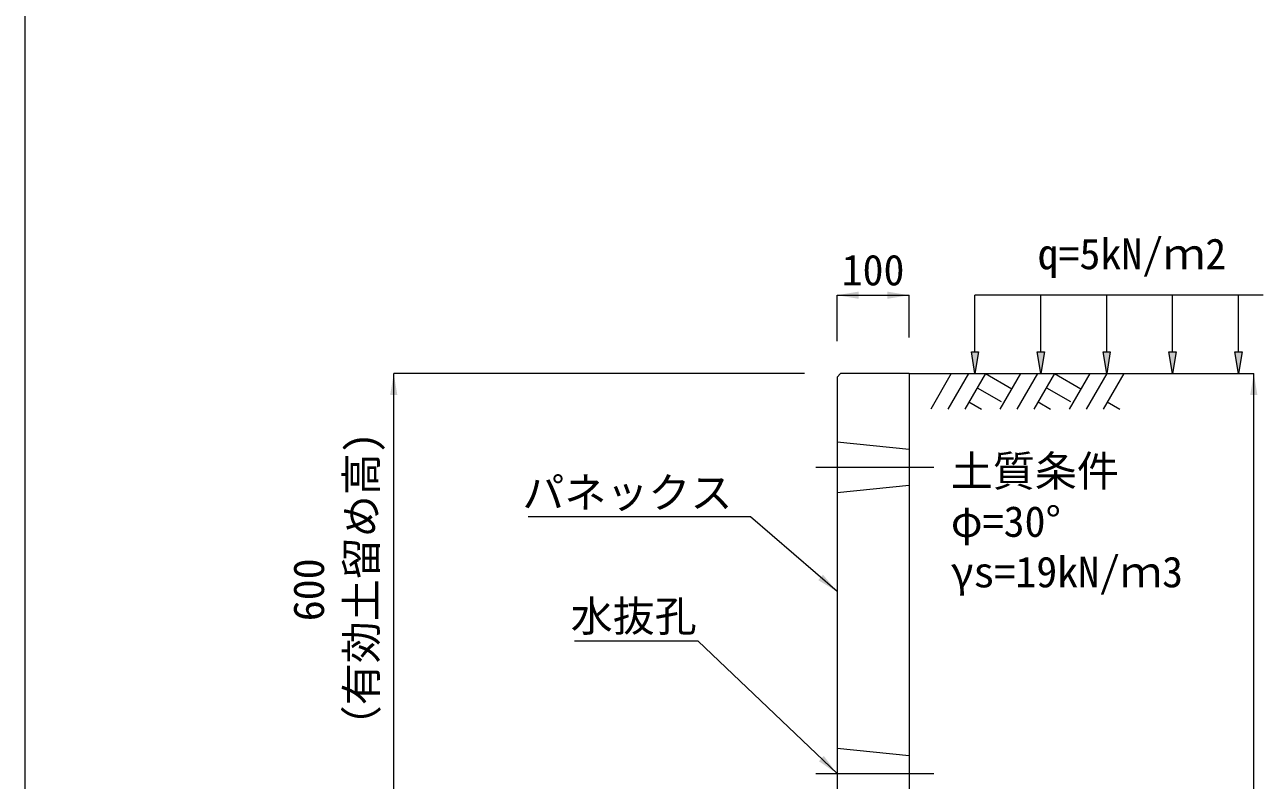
# Model space of a CAD drawing. Units: millimetres at full size, sheet at 1:40. Extents: x 206103 to 244503, y 883348 to 903496.
# Drawn here: x 234503 to 236222, y 885124 to 886172 of the extents above; entities that cross this region are included whole.
import ezdxf
from ezdxf.enums import TextEntityAlignment as Align

# ---------------------------------------------------------------- set-up
doc = ezdxf.new("R2010")
doc.units = ezdxf.units.MM
doc.header["$LTSCALE"] = 40
doc.linetypes.add('DASHED', pattern=[7.5, 6, -1.5])
doc.linetypes.add('USER1', pattern=[28.575, 19.05, -3.175, 3.175, -3.175])
for name, color, linetype, lineweight in [('0_2', 7, 'Continuous', 20), ('パネックスKUR', 2, 'Continuous', 20), ('図枠', 5, 'Continuous', 13), ('寸法線', 7, 'Continuous', 13), ('引出線', 4, 'Continuous', 13), ('補助線', 8, 'USER1', 13), ('ﾊｯﾁﾝｸﾞ', 7, 'Continuous', 5)]:
    doc.layers.add(name, color=color, linetype=linetype, lineweight=lineweight)
doc.layers.add('文字', color=7, linetype='Continuous')
doc.styles.add('ＭＳ ゴシック', font='')
doc.styles.get('ＭＳ ゴシック').set_extended_font_data('MS Gothic')

# ---------------------------------------------------------------- blocks, each defined once
blk = doc.blocks.new('filled_arrow')
at = {"color": 0, "linetype": 'Continuous', "lineweight": -2}
blk.add_solid([(7.5, 1.25), (0, 0), (7.5, -1.25)], dxfattribs=at)

msp = doc.modelspace()

# ---------------------------------------------------------------- hatches: boundary and pattern name
at = {"layer": '寸法線'}
for points in [[(235826.62, 885718.33), (235821.62, 885688.33), (235816.62, 885718.33)], [(235918.03, 885718.33), (235913.03, 885688.33), (235908.03, 885718.33)], [(236009.44, 885718.33), (236004.44, 885688.33), (235999.44, 885718.33)], [(236100.86, 885718.33), (236095.86, 885688.33), (236090.86, 885718.33)], [(236192.27, 885718.33), (236187.27, 885688.33), (236182.27, 885718.33)]]:
    msp.add_hatch(color=256, dxfattribs=at).paths.add_polyline_path(points)

# ---------------------------------------------------------------- linework, layer by layer
at = {"layer": '0_2'}
msp.add_line((235730.21, 885688.33), (236130.21, 885688.33), dxfattribs=at)
at = {"layer": 'パネックスKUR'}
for p, q in [((235630.21, 885683.33), (235635.21, 885688.33)), ((235730.21, 885688.33), (235635.21, 885688.33)), ((235730.21, 885688.33), (235730.21, 884348.33)), ((235630.21, 885683.33), (235630.21, 885088.33))]:
    msp.add_line(p, q, dxfattribs=at)
at = {"layer": 'パネックスKUR', "linetype": 'DASHED', "lineweight": 9}
for p, q in [((235630.21, 885593.33), (235730.21, 885583.33)), ((235630.21, 885523.33), (235730.21, 885533.33)), ((235630.21, 885168.33), (235730.21, 885158.33))]:
    msp.add_line(p, q, dxfattribs=at)
at = {"layer": '図枠'}
msp.add_line((234503.21, 903148.33), (234503.21, 883348.33), dxfattribs=at)
at = {"layer": '寸法線'}
for p, q in [((235630.21, 885796.88), (235730.21, 885796.88)), ((235630.21, 885733.33), (235630.21, 885796.88)), ((235730.21, 885738.33), (235730.21, 885796.88)), ((235015.21, 885088.33), (235015.21, 885688.33)), ((235585.21, 885688.33), (235015.21, 885688.33)), ((235780.21, 885688.33), (236208.55, 885688.33)), ((236208.55, 884348.33), (236208.55, 885688.33))]:
    msp.add_line(p, q, dxfattribs=at)
at = {"layer": '寸法線', "lineweight": 9}
for p, q in [((236221.62, 885796.88), (235821.62, 885796.88)), ((235821.62, 885718.33), (235821.62, 885796.88)), ((235913.03, 885718.33), (235913.03, 885796.88)), ((236004.44, 885718.33), (236004.44, 885796.88)), ((236095.86, 885718.33), (236095.86, 885796.88)), ((236187.27, 885718.33), (236187.27, 885796.88))]:
    msp.add_line(p, q, dxfattribs=at)
for points in [[(235826.62, 885718.33), (235821.62, 885688.33), (235816.62, 885718.33)], [(235918.03, 885718.33), (235913.03, 885688.33), (235908.03, 885718.33)], [(236009.44, 885718.33), (236004.44, 885688.33), (235999.44, 885718.33)], [(236100.86, 885718.33), (236095.86, 885688.33), (236090.86, 885718.33)], [(236192.27, 885718.33), (236187.27, 885688.33), (236182.27, 885718.33)]]:
    msp.add_lwpolyline(points, close=True, dxfattribs=at)
at = {"layer": '引出線'}
for points in [[(235630.21, 885385.83), (235510, 885489.29), (235201.75, 885489.29)], [(235630.21, 885133.33), (235437.75, 885316.78), (235266, 885316.78)]]:
    msp.add_lwpolyline(points, dxfattribs=at)
at = {"layer": '補助線'}
for p, q in [((235600.85, 885558.33), (235764.56, 885558.33)), ((235600.85, 885133.33), (235764.56, 885133.33))]:
    msp.add_line(p, q, dxfattribs=at)
at = {"layer": 'ﾊｯﾁﾝｸﾞ', "lineweight": 9}
for p, q in [((235788.85, 885688.32), (235760.21, 885638.7)), ((235812.48, 885688.32), (235783.83, 885638.7)), ((235836.1, 885688.32), (235807.45, 885638.7)), ((235836.1, 885688.32), (235872.67, 885667.21)), ((235884.86, 885688.32), (235856.21, 885638.7)), ((235908.48, 885688.32), (235879.83, 885638.7)), ((235932.1, 885688.32), (235903.45, 885638.7)), ((235932.1, 885688.32), (235968.67, 885667.21)), ((235980.85, 885688.32), (235952.2, 885638.7)), ((236004.48, 885688.32), (235975.83, 885638.7)), ((236028.1, 885688.32), (235999.45, 885638.7)), ((235824.68, 885668.54), (235858.09, 885649.25)), ((235920.68, 885668.54), (235954.09, 885649.25)), ((235813.26, 885648.75), (235830.67, 885638.7)), ((235909.25, 885648.75), (235926.67, 885638.7)), ((236005.25, 885648.75), (236022.67, 885638.7))]:
    msp.add_line(p, q, dxfattribs=at)

# ---------------------------------------------------------------- block references
at = {"layer": '寸法線', "xscale": 4, "yscale": 4}
msp.add_blockref('filled_arrow', (235630.21, 885796.88), dxfattribs=at)
for p, rotation in [((235730.21, 885796.88), 180), ((235015.21, 885688.33), 270), ((236208.55, 885688.33), 270)]:
    msp.add_blockref('filled_arrow', p, dxfattribs=dict(at, rotation=rotation))
at = {"layer": '引出線', "xscale": 4, "yscale": 4}
for p, rotation in [((235630.21, 885385.83), 139.3), ((235630.21, 885133.33), 136.4)]:
    msp.add_blockref('filled_arrow', p, dxfattribs=dict(at, rotation=rotation))

# ---------------------------------------------------------------- texts
at = {"layer": '寸法線', "style": 'ＭＳ ゴシック'}
msp.add_text('100', height=42.72, dxfattribs=at).set_placement((235680.21, 885831.88), align=Align.MIDDLE_CENTER)
for s, p in [('（有効土留め高)', (235004.41, 885169.8)), ('600', (234931.28, 885344.62))]:
    msp.add_text(s, height=42.72, rotation=90, dxfattribs=at).set_placement(p, align=Align.BOTTOM_LEFT)
for s, p in [('土質条件', (235788.17, 885574.36)), ('φ=30°', (235788.17, 885504.36)), ('γs=19kN/ｍ3', (235788.17, 885434.36))]:
    msp.add_text(s, height=42.72, dxfattribs=at).set_placement(p, align=Align.TOP_LEFT)
at = {"layer": '引出線', "style": 'ＭＳ ゴシック'}
for s, p in [('パネックス', (235485, 885544.43)), ('水抜孔', (235435.5, 885373.06))]:
    msp.add_text(s, height=42.72, dxfattribs=at).set_placement(p, align=Align.TOP_RIGHT)
at = {"layer": '文字', "style": 'ＭＳ ゴシック'}
msp.add_text('q=5kN/ｍ2', height=42.72, dxfattribs=at).set_placement((235908.51, 885820.15), align=Align.BOTTOM_LEFT)

doc.saveas('drawing.dxf')
